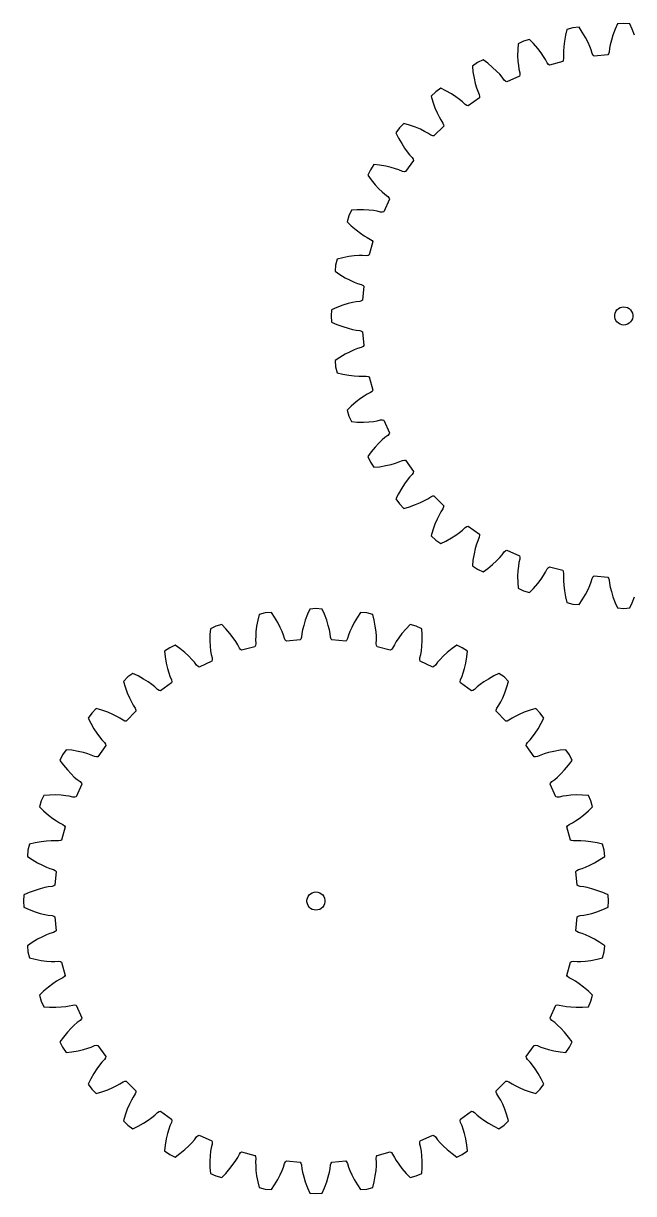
# Model space of a CAD drawing. Extents: x 0 to 199, y 0 to 194.
# Drawn here: x 0 to 100.9, y 0 to 193.5 of the extents above; entities that cross this region are included whole.
import ezdxf

# ---------------------------------------------------------------- set-up
doc = ezdxf.new("R2010")
doc.units = 0

msp = doc.modelspace()

# ---------------------------------------------------------------- linework, layer by layer
for p, q in [((99.27, 193.53), (98.25, 193.44)), ((100.29, 193.44), (99.27, 193.53)), ((89.65, 191.61), (89.46, 190.58)), ((89.87, 192.53), (89.65, 191.61)), ((90.86, 192.8), (89.87, 192.53)), ((91.89, 192.89), (90.86, 192.8)), ((92.41, 192.1), (91.89, 192.89)), ((92.94, 191.2), (92.41, 192.1)), ((97.49, 191.6), (97.23, 190.74)), ((97.86, 192.58), (97.49, 191.6)), ((98.25, 193.44), (97.86, 192.58)), ((100.67, 192.58), (100.29, 193.44)), ((101.04, 191.6), (100.67, 192.58)), ((81.79, 190.18), (81.73, 189.24)), ((82.72, 190.61), (81.79, 190.18)), ((83.71, 190.88), (82.72, 190.61)), ((84.36, 190.2), (83.71, 190.88)), ((85.04, 189.4), (84.36, 190.2)), ((89.34, 189.69), (89.29, 188.94)), ((89.46, 190.58), (89.34, 189.69)), ((93.36, 190.4), (92.94, 191.2)), ((93.66, 189.71), (93.36, 190.4)), ((93.87, 189.15), (93.66, 189.71)), ((97.05, 190.01), (96.94, 189.42)), ((97.23, 190.74), (97.05, 190.01)), ((81.73, 189.24), (81.72, 188.19)), ((81.72, 188.19), (81.76, 187.29)), ((85.59, 188.69), (85.04, 189.4)), ((86.01, 188.06), (85.59, 188.69)), ((86.31, 187.54), (86.01, 188.06)), ((89.29, 188.94), (89.29, 188.34)), ((89.29, 188.34), (89.32, 187.72)), ((94.05, 188.56), (93.87, 189.15)), ((94.2, 188.26), (94.05, 188.56)), ((94.36, 188.13), (94.2, 188.26)), ((96.63, 188.32), (94.36, 188.13)), ((96.76, 188.48), (96.63, 188.32)), ((96.86, 188.8), (96.76, 188.48)), ((96.94, 189.42), (96.86, 188.8)), ((75.07, 187.05), (74.24, 186.46)), ((74.24, 186.46), (74.34, 185.52)), ((76, 187.48), (75.07, 187.05)), ((76.77, 186.93), (76, 187.48)), ((77.58, 186.26), (76.77, 186.93)), ((78.24, 185.65), (77.58, 186.26)), ((81.76, 187.29), (81.84, 186.55)), ((81.84, 186.55), (81.94, 185.95)), ((81.94, 185.95), (82.07, 185.35)), ((86.6, 186.99), (86.31, 187.54)), ((86.8, 186.73), (86.6, 186.99)), ((86.98, 186.62), (86.8, 186.73)), ((89.17, 187.21), (86.98, 186.62)), ((89.28, 187.39), (89.17, 187.21)), ((89.32, 187.72), (89.28, 187.39)), ((74.34, 185.52), (74.51, 184.49)), ((74.51, 184.49), (74.71, 183.61)), ((78.76, 185.11), (78.24, 185.65)), ((79.15, 184.65), (78.76, 185.11)), ((79.52, 184.16), (79.15, 184.65)), ((79.77, 183.93), (79.52, 184.16)), ((79.96, 183.86), (79.77, 183.93)), ((82.02, 184.82), (79.96, 183.86)), ((82.09, 185.02), (82.02, 184.82)), ((82.07, 185.35), (82.09, 185.02)), ((68.17, 182.21), (67.44, 181.49)), ((69.01, 182.8), (68.17, 182.21)), ((69.86, 182.38), (69.01, 182.8)), ((70.77, 181.87), (69.86, 182.38)), ((74.71, 183.61), (74.92, 182.89)), ((74.92, 182.89), (75.12, 182.32)), ((75.12, 182.32), (75.35, 181.75)), ((67.44, 181.49), (67.7, 180.58)), ((67.7, 180.58), (68.05, 179.59)), ((71.52, 181.38), (70.77, 181.87)), ((72.13, 180.94), (71.52, 181.38)), ((72.6, 180.56), (72.13, 180.94)), ((73.05, 180.14), (72.6, 180.56)), ((73.33, 179.95), (73.05, 180.14)), ((75.4, 181.22), (73.53, 179.92)), ((75.35, 181.75), (75.43, 181.43)), ((75.43, 181.43), (75.4, 181.22)), ((68.05, 179.59), (68.4, 178.76)), ((68.4, 178.76), (68.73, 178.09)), ((68.73, 178.09), (69.03, 177.56)), ((73.53, 179.92), (73.33, 179.95)), ((62.2, 176.25), (61.61, 175.41)), ((62.93, 176.97), (62.2, 176.25)), ((63.84, 176.71), (62.93, 176.97)), ((64.82, 176.36), (63.84, 176.71)), ((65.65, 176.02), (64.82, 176.36)), ((69.5, 176.53), (67.89, 174.92)), ((69.03, 177.56), (69.36, 177.05)), ((69.36, 177.05), (69.49, 176.74)), ((69.49, 176.74), (69.5, 176.53)), ((61.61, 175.41), (62.03, 174.56)), ((62.03, 174.56), (62.55, 173.65)), ((66.33, 175.68), (65.65, 176.02)), ((66.85, 175.39), (66.33, 175.68)), ((67.37, 175.05), (66.85, 175.39)), ((67.68, 174.92), (67.37, 175.05)), ((67.89, 174.92), (67.68, 174.92)), ((62.55, 173.65), (63.03, 172.89)), ((63.03, 172.89), (63.48, 172.29)), ((63.48, 172.29), (63.86, 171.82)), ((64.5, 170.88), (63.19, 169.02)), ((63.86, 171.82), (64.28, 171.37)), ((64.28, 171.37), (64.46, 171.09)), ((64.46, 171.09), (64.5, 170.88)), ((57.37, 169.34), (56.93, 168.41)), ((56.93, 168.41), (57.49, 167.65)), ((57.95, 170.18), (57.37, 169.34)), ((58.89, 170.08), (57.95, 170.18)), ((59.93, 169.91), (58.89, 170.08)), ((60.8, 169.71), (59.93, 169.91)), ((61.52, 169.5), (60.8, 169.71)), ((62.09, 169.3), (61.52, 169.5)), ((62.66, 169.06), (62.09, 169.3)), ((62.99, 168.98), (62.66, 169.06)), ((63.19, 169.02), (62.99, 168.98)), ((57.49, 167.65), (58.15, 166.84)), ((58.15, 166.84), (58.76, 166.18)), ((58.76, 166.18), (59.31, 165.66)), ((59.31, 165.66), (59.77, 165.27)), ((59.77, 165.27), (60.26, 164.89)), ((60.26, 164.89), (60.49, 164.65)), ((60.49, 164.65), (60.56, 164.46)), ((54.23, 162.63), (53.8, 161.7)), ((55.18, 162.69), (54.23, 162.63)), ((56.22, 162.7), (55.18, 162.69)), ((57.12, 162.66), (56.22, 162.7)), ((57.87, 162.58), (57.12, 162.66)), ((58.47, 162.48), (57.87, 162.58)), ((60.56, 164.46), (59.6, 162.39)), ((53.8, 161.7), (53.54, 160.71)), ((53.54, 160.71), (54.22, 160.05)), ((59.07, 162.34), (58.47, 162.48)), ((59.4, 162.32), (59.07, 162.34)), ((59.6, 162.39), (59.4, 162.32)), ((54.22, 160.05), (55.01, 159.37)), ((55.01, 159.37), (55.73, 158.83)), ((55.73, 158.83), (56.35, 158.41)), ((56.35, 158.41), (56.87, 158.1)), ((56.87, 158.1), (57.42, 157.82)), ((57.79, 157.44), (57.2, 155.24)), ((57.42, 157.82), (57.69, 157.62)), ((57.69, 157.62), (57.79, 157.44)), ((53.83, 154.96), (52.8, 154.77)), ((54.72, 155.07), (53.83, 154.96)), ((55.47, 155.12), (54.72, 155.07)), ((56.08, 155.13), (55.47, 155.12)), ((56.69, 155.1), (56.08, 155.13)), ((57.02, 155.14), (56.69, 155.1)), ((57.2, 155.24), (57.02, 155.14)), ((51.62, 153.55), (51.53, 152.53)), ((51.88, 154.54), (51.62, 153.55)), ((52.8, 154.77), (51.88, 154.54)), ((51.53, 152.53), (52.32, 152)), ((52.32, 152), (53.22, 151.47)), ((53.22, 151.47), (54.01, 151.06)), ((54.01, 151.06), (54.7, 150.76)), ((54.7, 150.76), (55.27, 150.54)), ((55.27, 150.54), (55.86, 150.36)), ((55.86, 150.36), (56.16, 150.21)), ((56.29, 150.05), (56.09, 147.78)), ((56.16, 150.21), (56.29, 150.05)), ((53.68, 147.19), (52.82, 146.92)), ((54.41, 147.37), (53.68, 147.19)), ((55, 147.48), (54.41, 147.37)), ((55.61, 147.56), (55, 147.48)), ((55.93, 147.65), (55.61, 147.56)), ((56.09, 147.78), (55.93, 147.65)), ((50.97, 146.17), (50.88, 145.15)), ((50.88, 145.15), (50.97, 144.13)), ((51.84, 146.55), (50.97, 146.17)), ((52.82, 146.92), (51.84, 146.55)), ((97.77, 145.31), (97.84, 145.61)), ((97.77, 144.99), (97.77, 145.31)), ((97.84, 145.61), (97.97, 145.9)), ((97.97, 145.9), (98.15, 146.15)), ((98.15, 146.15), (98.38, 146.36)), ((98.38, 146.36), (98.66, 146.52)), ((98.66, 146.52), (98.95, 146.62)), ((98.95, 146.62), (99.27, 146.65)), ((99.27, 146.65), (99.58, 146.62)), ((99.58, 146.62), (99.88, 146.52)), ((99.88, 146.52), (100.15, 146.36)), ((100.15, 146.36), (100.38, 146.15)), ((100.38, 146.15), (100.57, 145.9)), ((100.57, 145.9), (100.69, 145.61)), ((100.69, 145.61), (100.76, 145.31)), ((100.76, 145.31), (100.76, 144.99)), ((50.97, 144.13), (51.84, 143.74)), ((51.84, 143.74), (52.82, 143.38)), ((52.82, 143.38), (53.68, 143.11)), ((97.84, 144.69), (97.77, 144.99)), ((97.97, 144.4), (97.84, 144.69)), ((98.15, 144.15), (97.97, 144.4)), ((98.38, 143.94), (98.15, 144.15)), ((98.66, 143.78), (98.38, 143.94)), ((98.95, 143.68), (98.66, 143.78)), ((99.27, 143.65), (98.95, 143.68)), ((99.58, 143.68), (99.27, 143.65)), ((99.88, 143.78), (99.58, 143.68)), ((100.15, 143.94), (99.88, 143.78)), ((100.38, 144.15), (100.15, 143.94)), ((100.57, 144.4), (100.38, 144.15)), ((100.69, 144.69), (100.57, 144.4)), ((100.76, 144.99), (100.69, 144.69)), ((53.68, 143.11), (54.41, 142.93)), ((54.41, 142.93), (55, 142.82)), ((55, 142.82), (55.61, 142.74)), ((55.61, 142.74), (55.93, 142.65)), ((55.93, 142.65), (56.09, 142.51)), ((56.09, 142.51), (56.29, 140.25)), ((54.7, 139.54), (54.01, 139.24)), ((55.27, 139.76), (54.7, 139.54)), ((55.86, 139.94), (55.27, 139.76)), ((56.16, 140.09), (55.86, 139.94)), ((56.29, 140.25), (56.16, 140.09)), ((52.32, 138.3), (51.53, 137.77)), ((51.53, 137.77), (51.62, 136.75)), ((53.22, 138.83), (52.32, 138.3)), ((54.01, 139.24), (53.22, 138.83)), ((51.62, 136.75), (51.88, 135.76)), ((51.88, 135.76), (52.8, 135.53)), ((52.8, 135.53), (53.83, 135.34)), ((53.83, 135.34), (54.72, 135.23)), ((54.72, 135.23), (55.47, 135.18)), ((55.47, 135.18), (56.08, 135.17)), ((56.08, 135.17), (56.69, 135.2)), ((56.69, 135.2), (57.02, 135.16)), ((57.02, 135.16), (57.2, 135.06)), ((57.2, 135.06), (57.79, 132.86)), ((56.35, 131.89), (55.73, 131.47)), ((56.87, 132.2), (56.35, 131.89)), ((57.42, 132.48), (56.87, 132.2)), ((57.69, 132.68), (57.42, 132.48)), ((57.79, 132.86), (57.69, 132.68)), ((54.22, 130.25), (53.54, 129.59)), ((55.01, 130.93), (54.22, 130.25)), ((55.73, 131.47), (55.01, 130.93)), ((53.54, 129.59), (53.8, 128.6)), ((53.8, 128.6), (54.23, 127.67)), ((57.87, 127.72), (58.47, 127.82)), ((58.47, 127.82), (59.07, 127.96)), ((59.07, 127.96), (59.4, 127.98)), ((59.4, 127.98), (59.6, 127.91)), ((59.6, 127.91), (60.56, 125.84)), ((54.23, 127.67), (55.18, 127.61)), ((55.18, 127.61), (56.22, 127.6)), ((56.22, 127.6), (57.12, 127.64)), ((57.12, 127.64), (57.87, 127.72)), ((60.56, 125.84), (60.49, 125.65)), ((58.76, 124.12), (58.15, 123.46)), ((59.31, 124.64), (58.76, 124.12)), ((59.77, 125.03), (59.31, 124.64)), ((60.26, 125.4), (59.77, 125.03)), ((60.49, 125.65), (60.26, 125.4)), ((57.49, 122.65), (56.93, 121.89)), ((58.15, 123.46), (57.49, 122.65)), ((56.93, 121.89), (57.37, 120.96)), ((57.37, 120.96), (57.95, 120.12)), ((57.95, 120.12), (58.89, 120.22)), ((58.89, 120.22), (59.93, 120.39)), ((59.93, 120.39), (60.8, 120.59)), ((60.8, 120.59), (61.52, 120.8)), ((61.52, 120.8), (62.09, 121)), ((62.09, 121), (62.66, 121.24)), ((62.66, 121.24), (62.99, 121.32)), ((62.99, 121.32), (63.19, 121.28)), ((63.19, 121.28), (64.5, 119.42)), ((63.86, 118.48), (63.48, 118.01)), ((64.28, 118.93), (63.86, 118.48)), ((64.46, 119.21), (64.28, 118.93)), ((64.5, 119.42), (64.46, 119.21)), ((62.55, 116.65), (62.03, 115.74)), ((63.03, 117.4), (62.55, 116.65)), ((63.48, 118.01), (63.03, 117.4)), ((62.03, 115.74), (61.61, 114.89)), ((61.61, 114.89), (62.2, 114.05)), ((64.82, 113.94), (65.65, 114.28)), ((65.65, 114.28), (66.33, 114.61)), ((66.33, 114.61), (66.85, 114.91)), ((66.85, 114.91), (67.37, 115.25)), ((67.37, 115.25), (67.68, 115.38)), ((67.68, 115.38), (67.89, 115.38)), ((67.89, 115.38), (69.5, 113.77)), ((62.2, 114.05), (62.93, 113.32)), ((62.93, 113.32), (63.84, 113.59)), ((63.84, 113.59), (64.82, 113.94)), ((69.03, 112.74), (68.73, 112.21)), ((69.36, 113.25), (69.03, 112.74)), ((69.49, 113.56), (69.36, 113.25)), ((69.5, 113.77), (69.49, 113.56)), ((68.05, 110.71), (67.7, 109.72)), ((68.4, 111.53), (68.05, 110.71)), ((68.73, 112.21), (68.4, 111.53)), ((73.05, 110.16), (73.33, 110.34)), ((73.33, 110.34), (73.53, 110.38)), ((73.53, 110.38), (75.4, 109.08)), ((67.7, 109.72), (67.44, 108.81)), ((67.44, 108.81), (68.17, 108.09)), ((69.86, 107.91), (70.77, 108.43)), ((70.77, 108.43), (71.52, 108.92)), ((71.52, 108.92), (72.13, 109.36)), ((72.13, 109.36), (72.6, 109.74)), ((72.6, 109.74), (73.05, 110.16)), ((75.35, 108.55), (75.12, 107.98)), ((75.43, 108.87), (75.35, 108.55)), ((75.4, 109.08), (75.43, 108.87)), ((68.17, 108.09), (69.01, 107.5)), ((69.01, 107.5), (69.86, 107.91)), ((74.71, 106.69), (74.51, 105.81)), ((74.92, 107.41), (74.71, 106.69)), ((75.12, 107.98), (74.92, 107.41)), ((74.34, 104.78), (74.24, 103.84)), ((74.51, 105.81), (74.34, 104.78)), ((77.58, 104.04), (78.24, 104.65)), ((78.24, 104.65), (78.76, 105.19)), ((78.76, 105.19), (79.15, 105.65)), ((79.15, 105.65), (79.52, 106.14)), ((79.52, 106.14), (79.77, 106.37)), ((79.77, 106.37), (79.96, 106.44)), ((79.96, 106.44), (82.02, 105.48)), ((82.07, 104.95), (81.94, 104.35)), ((82.02, 105.48), (82.09, 105.28)), ((82.09, 105.28), (82.07, 104.95)), ((74.24, 103.84), (75.07, 103.25)), ((75.07, 103.25), (76, 102.82)), ((76, 102.82), (76.77, 103.37)), ((76.77, 103.37), (77.58, 104.04)), ((81.76, 103), (81.72, 102.11)), ((81.84, 103.75), (81.76, 103)), ((81.94, 104.35), (81.84, 103.75)), ((86.01, 102.24), (86.31, 102.76)), ((86.31, 102.76), (86.6, 103.3)), ((86.6, 103.3), (86.8, 103.57)), ((86.8, 103.57), (86.98, 103.68)), ((86.98, 103.68), (89.17, 103.09)), ((89.17, 103.09), (89.28, 102.91)), ((89.28, 102.91), (89.32, 102.57)), ((89.32, 102.57), (89.29, 101.96)), ((81.72, 102.11), (81.73, 101.06)), ((81.73, 101.06), (81.79, 100.12)), ((84.36, 100.1), (85.04, 100.9)), ((85.04, 100.9), (85.59, 101.61)), ((85.59, 101.61), (86.01, 102.24)), ((89.29, 101.96), (89.29, 101.35)), ((89.29, 101.35), (89.34, 100.6)), ((93.66, 100.58), (93.87, 101.15)), ((93.87, 101.15), (94.05, 101.74)), ((94.05, 101.74), (94.2, 102.04)), ((94.2, 102.04), (94.36, 102.17)), ((94.36, 102.17), (96.63, 101.97)), ((96.63, 101.97), (96.76, 101.81)), ((96.76, 101.81), (96.86, 101.49)), ((96.86, 101.49), (96.94, 100.88)), ((96.94, 100.88), (97.05, 100.29)), ((81.79, 100.12), (82.72, 99.68)), ((82.72, 99.68), (83.71, 99.42)), ((83.71, 99.42), (84.36, 100.1)), ((89.34, 100.6), (89.46, 99.71)), ((89.46, 99.71), (89.65, 98.69)), ((92.41, 98.2), (92.94, 99.1)), ((92.94, 99.1), (93.36, 99.9)), ((93.36, 99.9), (93.66, 100.58)), ((97.05, 100.29), (97.23, 99.56)), ((97.23, 99.56), (97.49, 98.7)), ((89.65, 98.69), (89.87, 97.77)), ((89.87, 97.77), (90.86, 97.5)), ((90.86, 97.5), (91.89, 97.41)), ((91.89, 97.41), (92.41, 98.2)), ((97.49, 98.7), (97.86, 97.72)), ((97.86, 97.72), (98.25, 96.86)), ((98.25, 96.86), (99.27, 96.77)), ((99.27, 96.77), (100.29, 96.86)), ((100.29, 96.86), (100.67, 97.72)), ((100.67, 97.72), (101.04, 98.7)), ((38.76, 94.85), (38.57, 93.82)), ((38.99, 95.77), (38.76, 94.85)), ((39.98, 96.03), (38.99, 95.77)), ((41, 96.12), (39.98, 96.03)), ((41.53, 95.33), (41, 96.12)), ((42.06, 94.43), (41.53, 95.33)), ((46.61, 94.83), (46.35, 93.97)), ((46.98, 95.81), (46.61, 94.83)), ((47.36, 96.68), (46.98, 95.81)), ((48.38, 96.77), (47.36, 96.68)), ((49.4, 96.68), (48.38, 96.77)), ((49.79, 95.81), (49.4, 96.68)), ((50.15, 94.83), (49.79, 95.81)), ((50.42, 93.97), (50.15, 94.83)), ((55.24, 95.33), (54.7, 94.43)), ((55.76, 96.12), (55.24, 95.33)), ((56.78, 96.03), (55.76, 96.12)), ((57.77, 95.77), (56.78, 96.03)), ((58, 94.85), (57.77, 95.77)), ((58.19, 93.82), (58, 94.85)), ((30.91, 93.42), (30.84, 92.47)), ((31.84, 93.85), (30.91, 93.42)), ((32.83, 94.11), (31.84, 93.85)), ((33.48, 93.43), (32.83, 94.11)), ((34.16, 92.64), (33.48, 93.43)), ((38.46, 92.93), (38.41, 92.18)), ((38.57, 93.82), (38.46, 92.93)), ((42.47, 93.64), (42.06, 94.43)), ((42.78, 92.95), (42.47, 93.64)), ((42.99, 92.38), (42.78, 92.95)), ((46.17, 93.24), (46.05, 92.65)), ((46.35, 93.97), (46.17, 93.24)), ((50.6, 93.24), (50.42, 93.97)), ((50.71, 92.65), (50.6, 93.24)), ((53.99, 92.95), (53.78, 92.38)), ((54.29, 93.64), (53.99, 92.95)), ((54.7, 94.43), (54.29, 93.64)), ((58.31, 92.93), (58.19, 93.82)), ((58.36, 92.18), (58.31, 92.93)), ((63.28, 93.43), (62.6, 92.64)), ((63.94, 94.11), (63.28, 93.43)), ((64.93, 93.85), (63.94, 94.11)), ((65.86, 93.42), (64.93, 93.85)), ((65.92, 92.47), (65.86, 93.42)), ((30.84, 92.47), (30.83, 91.42)), ((30.83, 91.42), (30.88, 90.53)), ((34.7, 91.92), (34.16, 92.64)), ((35.12, 91.3), (34.7, 91.92)), ((35.43, 90.78), (35.12, 91.3)), ((38.41, 92.18), (38.4, 91.57)), ((38.4, 91.57), (38.43, 90.96)), ((43.17, 91.79), (42.99, 92.38)), ((43.32, 91.49), (43.17, 91.79)), ((43.48, 91.36), (43.32, 91.49)), ((45.75, 91.56), (43.48, 91.36)), ((45.88, 91.72), (45.75, 91.56)), ((45.98, 92.04), (45.88, 91.72)), ((46.05, 92.65), (45.98, 92.04)), ((50.79, 92.04), (50.71, 92.65)), ((50.88, 91.72), (50.79, 92.04)), ((51.02, 91.56), (50.88, 91.72)), ((53.29, 91.36), (51.02, 91.56)), ((53.44, 91.49), (53.29, 91.36)), ((53.59, 91.79), (53.44, 91.49)), ((53.78, 92.38), (53.59, 91.79)), ((58.33, 90.96), (58.36, 91.57)), ((58.36, 91.57), (58.36, 92.18)), ((61.64, 91.3), (61.34, 90.78)), ((62.06, 91.92), (61.64, 91.3)), ((62.6, 92.64), (62.06, 91.92)), ((65.89, 90.53), (65.93, 91.42)), ((65.93, 91.42), (65.92, 92.47)), ((24.19, 90.28), (23.35, 89.7)), ((23.35, 89.7), (23.45, 88.75)), ((25.12, 90.72), (24.19, 90.28)), ((25.89, 90.16), (25.12, 90.72)), ((26.69, 89.49), (25.89, 90.16)), ((27.35, 88.88), (26.69, 89.49)), ((30.88, 90.53), (30.96, 89.78)), ((30.96, 89.78), (31.06, 89.18)), ((31.06, 89.18), (31.19, 88.58)), ((35.71, 90.23), (35.43, 90.78)), ((35.91, 89.96), (35.71, 90.23)), ((36.09, 89.86), (35.91, 89.96)), ((38.29, 90.44), (36.09, 89.86)), ((38.39, 90.63), (38.29, 90.44)), ((38.43, 90.96), (38.39, 90.63)), ((58.37, 90.63), (58.33, 90.96)), ((58.47, 90.44), (58.37, 90.63)), ((60.67, 89.86), (58.47, 90.44)), ((60.85, 89.96), (60.67, 89.86)), ((61.05, 90.23), (60.85, 89.96)), ((61.34, 90.78), (61.05, 90.23)), ((65.57, 88.58), (65.71, 89.18)), ((65.71, 89.18), (65.81, 89.78)), ((65.81, 89.78), (65.89, 90.53)), ((70.07, 89.49), (69.41, 88.88)), ((70.88, 90.16), (70.07, 89.49)), ((71.65, 90.72), (70.88, 90.16)), ((72.57, 90.28), (71.65, 90.72)), ((73.41, 89.7), (72.57, 90.28)), ((73.31, 88.75), (73.41, 89.7)), ((23.45, 88.75), (23.62, 87.72)), ((23.62, 87.72), (23.82, 86.85)), ((27.87, 88.34), (27.35, 88.88)), ((28.27, 87.88), (27.87, 88.34)), ((28.64, 87.39), (28.27, 87.88)), ((28.88, 87.16), (28.64, 87.39)), ((29.08, 87.09), (28.88, 87.16)), ((31.14, 88.05), (29.08, 87.09)), ((31.21, 88.25), (31.14, 88.05)), ((31.19, 88.58), (31.21, 88.25)), ((65.56, 88.25), (65.57, 88.58)), ((65.63, 88.05), (65.56, 88.25)), ((67.69, 87.09), (65.63, 88.05)), ((67.88, 87.16), (67.69, 87.09)), ((68.13, 87.39), (67.88, 87.16)), ((68.5, 87.88), (68.13, 87.39)), ((68.89, 88.34), (68.5, 87.88)), ((69.41, 88.88), (68.89, 88.34)), ((72.94, 86.85), (73.14, 87.72)), ((73.14, 87.72), (73.31, 88.75)), ((17.28, 85.45), (16.56, 84.72)), ((18.12, 86.03), (17.28, 85.45)), ((18.97, 85.62), (18.12, 86.03)), ((19.88, 85.1), (18.97, 85.62)), ((23.82, 86.85), (24.03, 86.13)), ((24.03, 86.13), (24.23, 85.55)), ((24.23, 85.55), (24.47, 84.99)), ((72.29, 84.99), (72.53, 85.55)), ((72.53, 85.55), (72.73, 86.13)), ((72.73, 86.13), (72.94, 86.85)), ((77.79, 85.62), (76.88, 85.1)), ((78.64, 86.03), (77.79, 85.62)), ((79.48, 85.45), (78.64, 86.03)), ((80.21, 84.72), (79.48, 85.45)), ((16.56, 84.72), (16.82, 83.81)), ((16.82, 83.81), (17.17, 82.83)), ((20.64, 84.62), (19.88, 85.1)), ((21.25, 84.17), (20.64, 84.62)), ((21.71, 83.79), (21.25, 84.17)), ((22.16, 83.37), (21.71, 83.79)), ((22.44, 83.19), (22.16, 83.37)), ((24.51, 84.46), (22.65, 83.15)), ((24.47, 84.99), (24.55, 84.66)), ((24.55, 84.66), (24.51, 84.46)), ((72.22, 84.66), (72.29, 84.99)), ((72.25, 84.46), (72.22, 84.66)), ((74.12, 83.15), (72.25, 84.46)), ((74.6, 83.37), (74.32, 83.19)), ((75.05, 83.79), (74.6, 83.37)), ((75.52, 84.17), (75.05, 83.79)), ((76.13, 84.62), (75.52, 84.17)), ((76.88, 85.1), (76.13, 84.62)), ((79.6, 82.83), (79.95, 83.81)), ((79.95, 83.81), (80.21, 84.72)), ((17.17, 82.83), (17.52, 82)), ((17.52, 82), (17.85, 81.32)), ((17.85, 81.32), (18.15, 80.8)), ((22.65, 83.15), (22.44, 83.19)), ((74.32, 83.19), (74.12, 83.15)), ((78.62, 80.8), (78.92, 81.32)), ((78.92, 81.32), (79.25, 82)), ((79.25, 82), (79.6, 82.83)), ((11.32, 79.48), (10.73, 78.64)), ((12.04, 80.21), (11.32, 79.48)), ((12.95, 79.95), (12.04, 80.21)), ((13.94, 79.6), (12.95, 79.95)), ((14.77, 79.25), (13.94, 79.6)), ((18.61, 79.76), (17, 78.15)), ((18.15, 80.8), (18.48, 80.28)), ((18.48, 80.28), (18.61, 79.97)), ((18.61, 79.97), (18.61, 79.76)), ((78.15, 79.97), (78.29, 80.28)), ((78.15, 79.76), (78.15, 79.97)), ((79.76, 78.15), (78.15, 79.76)), ((78.29, 80.28), (78.62, 80.8)), ((82.83, 79.6), (82, 79.25)), ((83.81, 79.95), (82.83, 79.6)), ((84.72, 80.21), (83.81, 79.95)), ((85.45, 79.48), (84.72, 80.21)), ((86.03, 78.64), (85.45, 79.48)), ((10.73, 78.64), (11.15, 77.79)), ((11.15, 77.79), (11.66, 76.88)), ((15.44, 78.92), (14.77, 79.25)), ((15.97, 78.62), (15.44, 78.92)), ((16.49, 78.29), (15.97, 78.62)), ((16.79, 78.15), (16.49, 78.29)), ((17, 78.15), (16.79, 78.15)), ((79.97, 78.15), (79.76, 78.15)), ((80.28, 78.29), (79.97, 78.15)), ((80.8, 78.62), (80.28, 78.29)), ((81.32, 78.92), (80.8, 78.62)), ((82, 79.25), (81.32, 78.92)), ((85.1, 76.88), (85.62, 77.79)), ((85.62, 77.79), (86.03, 78.64)), ((11.66, 76.88), (12.15, 76.13)), ((12.15, 76.13), (12.59, 75.52)), ((12.59, 75.52), (12.98, 75.05)), ((83.79, 75.05), (84.17, 75.52)), ((84.17, 75.52), (84.62, 76.13)), ((84.62, 76.13), (85.1, 76.88)), ((13.62, 74.12), (12.31, 72.25)), ((12.98, 75.05), (13.39, 74.6)), ((13.39, 74.6), (13.58, 74.32)), ((13.58, 74.32), (13.62, 74.12)), ((83.15, 74.12), (83.19, 74.32)), ((84.46, 72.25), (83.15, 74.12)), ((83.19, 74.32), (83.37, 74.6)), ((83.37, 74.6), (83.79, 75.05)), ((6.48, 72.57), (6.05, 71.65)), ((6.05, 71.65), (6.61, 70.88)), ((7.07, 73.41), (6.48, 72.57)), ((8.01, 73.31), (7.07, 73.41)), ((9.04, 73.14), (8.01, 73.31)), ((9.92, 72.94), (9.04, 73.14)), ((10.64, 72.73), (9.92, 72.94)), ((11.21, 72.53), (10.64, 72.73)), ((11.78, 72.29), (11.21, 72.53)), ((12.1, 72.22), (11.78, 72.29)), ((12.31, 72.25), (12.1, 72.22)), ((84.66, 72.22), (84.46, 72.25)), ((84.99, 72.29), (84.66, 72.22)), ((85.55, 72.53), (84.99, 72.29)), ((86.13, 72.73), (85.55, 72.53)), ((86.85, 72.94), (86.13, 72.73)), ((87.72, 73.14), (86.85, 72.94)), ((88.75, 73.31), (87.72, 73.14)), ((89.7, 73.41), (88.75, 73.31)), ((90.28, 72.57), (89.7, 73.41)), ((90.16, 70.88), (90.72, 71.65)), ((90.72, 71.65), (90.28, 72.57)), ((6.61, 70.88), (7.27, 70.07)), ((7.27, 70.07), (7.88, 69.41)), ((88.88, 69.41), (89.49, 70.07)), ((89.49, 70.07), (90.16, 70.88)), ((7.88, 69.41), (8.42, 68.89)), ((8.42, 68.89), (8.88, 68.5)), ((8.88, 68.5), (9.37, 68.13)), ((9.37, 68.13), (9.6, 67.88)), ((9.6, 67.88), (9.68, 67.69)), ((87.09, 67.69), (87.16, 67.88)), ((87.16, 67.88), (87.39, 68.13)), ((87.39, 68.13), (87.88, 68.5)), ((87.88, 68.5), (88.34, 68.89)), ((88.34, 68.89), (88.88, 69.41)), ((3.35, 65.86), (2.92, 64.93)), ((4.3, 65.92), (3.35, 65.86)), ((5.34, 65.93), (4.3, 65.92)), ((6.24, 65.89), (5.34, 65.93)), ((6.99, 65.81), (6.24, 65.89)), ((7.58, 65.71), (6.99, 65.81)), ((9.68, 67.69), (8.71, 65.63)), ((88.05, 65.63), (87.09, 67.69)), ((89.78, 65.81), (89.18, 65.71)), ((90.53, 65.89), (89.78, 65.81)), ((91.42, 65.93), (90.53, 65.89)), ((92.47, 65.92), (91.42, 65.93)), ((93.42, 65.86), (92.47, 65.92)), ((93.85, 64.93), (93.42, 65.86)), ((2.92, 64.93), (2.65, 63.94)), ((2.65, 63.94), (3.34, 63.28)), ((8.18, 65.57), (7.58, 65.71)), ((8.52, 65.56), (8.18, 65.57)), ((8.71, 65.63), (8.52, 65.56)), ((88.25, 65.56), (88.05, 65.63)), ((88.58, 65.57), (88.25, 65.56)), ((89.18, 65.71), (88.58, 65.57)), ((93.43, 63.28), (94.11, 63.94)), ((94.11, 63.94), (93.85, 64.93)), ((3.34, 63.28), (4.13, 62.6)), ((4.13, 62.6), (4.85, 62.06)), ((4.85, 62.06), (5.47, 61.64)), ((91.3, 61.64), (91.92, 62.06)), ((91.92, 62.06), (92.64, 62.6)), ((92.64, 62.6), (93.43, 63.28)), ((5.47, 61.64), (5.99, 61.34)), ((5.99, 61.34), (6.54, 61.05)), ((6.91, 60.67), (6.32, 58.47)), ((6.54, 61.05), (6.81, 60.85)), ((6.81, 60.85), (6.91, 60.67)), ((89.86, 60.67), (89.96, 60.85)), ((90.44, 58.47), (89.86, 60.67)), ((89.96, 60.85), (90.23, 61.05)), ((90.23, 61.05), (90.78, 61.34)), ((90.78, 61.34), (91.3, 61.64)), ((2.95, 58.19), (1.92, 58)), ((3.84, 58.31), (2.95, 58.19)), ((4.59, 58.36), (3.84, 58.31)), ((5.19, 58.36), (4.59, 58.36)), ((5.81, 58.33), (5.19, 58.36)), ((6.14, 58.37), (5.81, 58.33)), ((6.32, 58.47), (6.14, 58.37)), ((90.63, 58.37), (90.44, 58.47)), ((90.96, 58.33), (90.63, 58.37)), ((91.57, 58.36), (90.96, 58.33)), ((92.18, 58.36), (91.57, 58.36)), ((92.93, 58.31), (92.18, 58.36)), ((93.82, 58.19), (92.93, 58.31)), ((94.85, 58), (93.82, 58.19)), ((0.74, 56.78), (0.65, 55.76)), ((1, 57.77), (0.74, 56.78)), ((1.92, 58), (1, 57.77)), ((95.77, 57.77), (94.85, 58)), ((96.03, 56.78), (95.77, 57.77)), ((96.12, 55.76), (96.03, 56.78)), ((0.65, 55.76), (1.43, 55.24)), ((1.43, 55.24), (2.33, 54.7)), ((2.33, 54.7), (3.13, 54.29)), ((3.13, 54.29), (3.82, 53.99)), ((92.95, 53.99), (93.64, 54.29)), ((93.64, 54.29), (94.43, 54.7)), ((94.43, 54.7), (95.33, 55.24)), ((95.33, 55.24), (96.12, 55.76)), ((3.82, 53.99), (4.38, 53.78)), ((4.38, 53.78), (4.97, 53.59)), ((4.97, 53.59), (5.27, 53.44)), ((5.41, 53.29), (5.21, 51.02)), ((5.27, 53.44), (5.41, 53.29)), ((91.36, 53.29), (91.49, 53.44)), ((91.56, 51.02), (91.36, 53.29)), ((91.49, 53.44), (91.79, 53.59)), ((91.79, 53.59), (92.38, 53.78)), ((92.38, 53.78), (92.95, 53.99)), ((2.79, 50.42), (1.93, 50.15)), ((3.52, 50.6), (2.79, 50.42)), ((4.12, 50.71), (3.52, 50.6)), ((4.73, 50.79), (4.12, 50.71)), ((5.05, 50.88), (4.73, 50.79)), ((5.21, 51.02), (5.05, 50.88)), ((91.72, 50.88), (91.56, 51.02)), ((92.04, 50.79), (91.72, 50.88)), ((92.65, 50.71), (92.04, 50.79)), ((93.24, 50.6), (92.65, 50.71)), ((93.97, 50.42), (93.24, 50.6)), ((94.83, 50.15), (93.97, 50.42)), ((0.09, 49.4), (0, 48.38)), ((0.96, 49.79), (0.09, 49.4)), ((1.93, 50.15), (0.96, 49.79)), ((46.89, 48.54), (46.96, 48.85)), ((46.89, 48.23), (46.89, 48.54)), ((46.96, 48.85), (47.08, 49.13)), ((47.08, 49.13), (47.27, 49.39)), ((47.27, 49.39), (47.5, 49.6)), ((47.5, 49.6), (47.77, 49.75)), ((47.77, 49.75), (48.07, 49.85)), ((48.07, 49.85), (48.38, 49.88)), ((48.38, 49.88), (48.69, 49.85)), ((48.69, 49.85), (48.99, 49.75)), ((48.99, 49.75), (49.26, 49.6)), ((49.26, 49.6), (49.5, 49.39)), ((49.5, 49.39), (49.68, 49.13)), ((49.68, 49.13), (49.81, 48.85)), ((49.81, 48.85), (49.87, 48.54)), ((49.87, 48.54), (49.87, 48.23)), ((95.81, 49.79), (94.83, 50.15)), ((96.68, 49.4), (95.81, 49.79)), ((96.77, 48.38), (96.68, 49.4)), ((0, 48.38), (0.09, 47.36)), ((0.09, 47.36), (0.96, 46.98)), ((0.96, 46.98), (1.93, 46.61)), ((1.93, 46.61), (2.79, 46.35)), ((46.96, 47.92), (46.89, 48.23)), ((47.08, 47.63), (46.96, 47.92)), ((47.27, 47.38), (47.08, 47.63)), ((47.5, 47.17), (47.27, 47.38)), ((47.77, 47.01), (47.5, 47.17)), ((48.07, 46.92), (47.77, 47.01)), ((48.38, 46.88), (48.07, 46.92)), ((48.69, 46.92), (48.38, 46.88)), ((48.99, 47.01), (48.69, 46.92)), ((49.26, 47.17), (48.99, 47.01)), ((49.5, 47.38), (49.26, 47.17)), ((49.68, 47.63), (49.5, 47.38)), ((49.81, 47.92), (49.68, 47.63)), ((49.87, 48.23), (49.81, 47.92)), ((93.97, 46.35), (94.83, 46.61)), ((94.83, 46.61), (95.81, 46.98)), ((95.81, 46.98), (96.68, 47.36)), ((96.68, 47.36), (96.77, 48.38)), ((2.79, 46.35), (3.52, 46.17)), ((3.52, 46.17), (4.12, 46.05)), ((4.12, 46.05), (4.73, 45.98)), ((4.73, 45.98), (5.05, 45.88)), ((5.05, 45.88), (5.21, 45.75)), ((5.21, 45.75), (5.41, 43.48)), ((91.36, 43.48), (91.56, 45.75)), ((91.56, 45.75), (91.72, 45.88)), ((91.72, 45.88), (92.04, 45.98)), ((92.04, 45.98), (92.65, 46.05)), ((92.65, 46.05), (93.24, 46.17)), ((93.24, 46.17), (93.97, 46.35)), ((3.82, 42.78), (3.13, 42.47)), ((4.38, 42.99), (3.82, 42.78)), ((4.97, 43.17), (4.38, 42.99)), ((5.27, 43.32), (4.97, 43.17)), ((5.41, 43.48), (5.27, 43.32)), ((91.49, 43.32), (91.36, 43.48)), ((91.79, 43.17), (91.49, 43.32)), ((92.38, 42.99), (91.79, 43.17)), ((92.95, 42.78), (92.38, 42.99)), ((93.64, 42.47), (92.95, 42.78)), ((1.43, 41.53), (0.65, 41)), ((0.65, 41), (0.74, 39.98)), ((2.33, 42.06), (1.43, 41.53)), ((3.13, 42.47), (2.33, 42.06)), ((94.43, 42.06), (93.64, 42.47)), ((95.33, 41.53), (94.43, 42.06)), ((96.12, 41), (95.33, 41.53)), ((96.03, 39.98), (96.12, 41)), ((0.74, 39.98), (1, 38.99)), ((1, 38.99), (1.92, 38.76)), ((1.92, 38.76), (2.95, 38.57)), ((93.82, 38.57), (94.85, 38.76)), ((94.85, 38.76), (95.77, 38.99)), ((95.77, 38.99), (96.03, 39.98)), ((2.95, 38.57), (3.84, 38.46)), ((3.84, 38.46), (4.59, 38.41)), ((4.59, 38.41), (5.19, 38.4)), ((5.19, 38.4), (5.81, 38.43)), ((5.81, 38.43), (6.14, 38.39)), ((6.14, 38.39), (6.32, 38.29)), ((6.32, 38.29), (6.91, 36.09)), ((89.86, 36.09), (90.44, 38.29)), ((90.44, 38.29), (90.63, 38.39)), ((90.63, 38.39), (90.96, 38.43)), ((90.96, 38.43), (91.57, 38.4)), ((91.57, 38.4), (92.18, 38.41)), ((92.18, 38.41), (92.93, 38.46)), ((92.93, 38.46), (93.82, 38.57)), ((5.47, 35.12), (4.85, 34.7)), ((5.99, 35.43), (5.47, 35.12)), ((6.54, 35.71), (5.99, 35.43)), ((6.81, 35.91), (6.54, 35.71)), ((6.91, 36.09), (6.81, 35.91)), ((89.96, 35.91), (89.86, 36.09)), ((90.23, 35.71), (89.96, 35.91)), ((90.78, 35.43), (90.23, 35.71)), ((91.3, 35.12), (90.78, 35.43)), ((91.92, 34.7), (91.3, 35.12)), ((3.34, 33.48), (2.65, 32.83)), ((4.13, 34.16), (3.34, 33.48)), ((4.85, 34.7), (4.13, 34.16)), ((92.64, 34.16), (91.92, 34.7)), ((93.43, 33.48), (92.64, 34.16)), ((94.11, 32.83), (93.43, 33.48)), ((2.65, 32.83), (2.92, 31.84)), ((2.92, 31.84), (3.35, 30.91)), ((6.99, 30.96), (7.58, 31.06)), ((7.58, 31.06), (8.18, 31.19)), ((8.18, 31.19), (8.52, 31.21)), ((8.52, 31.21), (8.71, 31.14)), ((8.71, 31.14), (9.68, 29.08)), ((87.09, 29.08), (88.05, 31.14)), ((88.05, 31.14), (88.25, 31.21)), ((88.25, 31.21), (88.58, 31.19)), ((88.58, 31.19), (89.18, 31.06)), ((89.18, 31.06), (89.78, 30.96)), ((93.42, 30.91), (93.85, 31.84)), ((93.85, 31.84), (94.11, 32.83)), ((3.35, 30.91), (4.3, 30.84)), ((4.3, 30.84), (5.34, 30.83)), ((5.34, 30.83), (6.24, 30.88)), ((6.24, 30.88), (6.99, 30.96)), ((9.68, 29.08), (9.6, 28.88)), ((87.16, 28.88), (87.09, 29.08)), ((89.78, 30.96), (90.53, 30.88)), ((90.53, 30.88), (91.42, 30.83)), ((91.42, 30.83), (92.47, 30.84)), ((92.47, 30.84), (93.42, 30.91)), ((7.88, 27.35), (7.27, 26.69)), ((8.42, 27.87), (7.88, 27.35)), ((8.88, 28.27), (8.42, 27.87)), ((9.37, 28.64), (8.88, 28.27)), ((9.6, 28.88), (9.37, 28.64)), ((87.39, 28.64), (87.16, 28.88)), ((87.88, 28.27), (87.39, 28.64)), ((88.34, 27.87), (87.88, 28.27)), ((88.88, 27.35), (88.34, 27.87)), ((89.49, 26.69), (88.88, 27.35)), ((6.61, 25.89), (6.05, 25.12)), ((7.27, 26.69), (6.61, 25.89)), ((90.16, 25.89), (89.49, 26.69)), ((90.72, 25.12), (90.16, 25.89)), ((6.05, 25.12), (6.48, 24.19)), ((6.48, 24.19), (7.07, 23.35)), ((7.07, 23.35), (8.01, 23.45)), ((8.01, 23.45), (9.04, 23.62)), ((9.04, 23.62), (9.92, 23.82)), ((9.92, 23.82), (10.64, 24.03)), ((10.64, 24.03), (11.21, 24.23)), ((11.21, 24.23), (11.78, 24.47)), ((11.78, 24.47), (12.1, 24.55)), ((12.1, 24.55), (12.31, 24.51)), ((12.31, 24.51), (13.62, 22.65)), ((83.15, 22.65), (84.46, 24.51)), ((84.46, 24.51), (84.66, 24.55)), ((84.66, 24.55), (84.99, 24.47)), ((84.99, 24.47), (85.55, 24.23)), ((85.55, 24.23), (86.13, 24.03)), ((86.13, 24.03), (86.85, 23.82)), ((86.85, 23.82), (87.72, 23.62)), ((87.72, 23.62), (88.75, 23.45)), ((88.75, 23.45), (89.7, 23.35)), ((89.7, 23.35), (90.28, 24.19)), ((90.28, 24.19), (90.72, 25.12)), ((12.98, 21.71), (12.59, 21.25)), ((13.39, 22.16), (12.98, 21.71)), ((13.58, 22.44), (13.39, 22.16)), ((13.62, 22.65), (13.58, 22.44)), ((83.19, 22.44), (83.15, 22.65)), ((83.37, 22.16), (83.19, 22.44)), ((83.79, 21.71), (83.37, 22.16)), ((84.17, 21.25), (83.79, 21.71)), ((11.66, 19.88), (11.15, 18.97)), ((12.15, 20.64), (11.66, 19.88)), ((12.59, 21.25), (12.15, 20.64)), ((84.62, 20.64), (84.17, 21.25)), ((85.1, 19.88), (84.62, 20.64)), ((85.62, 18.97), (85.1, 19.88)), ((11.15, 18.97), (10.73, 18.12)), ((10.73, 18.12), (11.32, 17.28)), ((13.94, 17.17), (14.77, 17.52)), ((14.77, 17.52), (15.44, 17.85)), ((15.44, 17.85), (15.97, 18.15)), ((15.97, 18.15), (16.49, 18.48)), ((16.49, 18.48), (16.79, 18.61)), ((16.79, 18.61), (17, 18.61)), ((17, 18.61), (18.61, 17)), ((78.15, 17), (79.76, 18.61)), ((79.76, 18.61), (79.97, 18.61)), ((79.97, 18.61), (80.28, 18.48)), ((80.28, 18.48), (80.8, 18.15)), ((80.8, 18.15), (81.32, 17.85)), ((81.32, 17.85), (82, 17.52)), ((82, 17.52), (82.83, 17.17)), ((85.45, 17.28), (86.03, 18.12)), ((86.03, 18.12), (85.62, 18.97)), ((11.32, 17.28), (12.04, 16.56)), ((12.04, 16.56), (12.95, 16.82)), ((12.95, 16.82), (13.94, 17.17)), ((18.15, 15.97), (17.85, 15.44)), ((18.48, 16.49), (18.15, 15.97)), ((18.61, 16.79), (18.48, 16.49)), ((18.61, 17), (18.61, 16.79)), ((78.15, 16.79), (78.15, 17)), ((78.29, 16.49), (78.15, 16.79)), ((78.62, 15.97), (78.29, 16.49)), ((78.92, 15.44), (78.62, 15.97)), ((82.83, 17.17), (83.81, 16.82)), ((83.81, 16.82), (84.72, 16.56)), ((84.72, 16.56), (85.45, 17.28)), ((17.17, 13.94), (16.82, 12.95)), ((17.52, 14.77), (17.17, 13.94)), ((17.85, 15.44), (17.52, 14.77)), ((22.16, 13.39), (22.44, 13.58)), ((22.44, 13.58), (22.65, 13.62)), ((22.65, 13.62), (24.51, 12.31)), ((72.25, 12.31), (74.12, 13.62)), ((74.12, 13.62), (74.32, 13.58)), ((74.32, 13.58), (74.6, 13.39)), ((79.25, 14.77), (78.92, 15.44)), ((79.6, 13.94), (79.25, 14.77)), ((79.95, 12.95), (79.6, 13.94)), ((16.82, 12.95), (16.56, 12.04)), ((16.56, 12.04), (17.28, 11.32)), ((18.97, 11.15), (19.88, 11.66)), ((19.88, 11.66), (20.64, 12.15)), ((20.64, 12.15), (21.25, 12.59)), ((21.25, 12.59), (21.71, 12.98)), ((21.71, 12.98), (22.16, 13.39)), ((24.47, 11.78), (24.23, 11.21)), ((24.55, 12.1), (24.47, 11.78)), ((24.51, 12.31), (24.55, 12.1)), ((72.22, 12.1), (72.25, 12.31)), ((72.29, 11.78), (72.22, 12.1)), ((72.53, 11.21), (72.29, 11.78)), ((74.6, 13.39), (75.05, 12.98)), ((75.05, 12.98), (75.52, 12.59)), ((75.52, 12.59), (76.13, 12.15)), ((76.13, 12.15), (76.88, 11.66)), ((76.88, 11.66), (77.79, 11.15)), ((79.48, 11.32), (80.21, 12.04)), ((80.21, 12.04), (79.95, 12.95)), ((17.28, 11.32), (18.12, 10.73)), ((18.12, 10.73), (18.97, 11.15)), ((23.82, 9.92), (23.62, 9.04)), ((24.03, 10.64), (23.82, 9.92)), ((24.23, 11.21), (24.03, 10.64)), ((72.73, 10.64), (72.53, 11.21)), ((72.94, 9.92), (72.73, 10.64)), ((73.14, 9.04), (72.94, 9.92)), ((77.79, 11.15), (78.64, 10.73)), ((78.64, 10.73), (79.48, 11.32)), ((23.45, 8.01), (23.35, 7.07)), ((23.62, 9.04), (23.45, 8.01)), ((26.69, 7.27), (27.35, 7.88)), ((27.35, 7.88), (27.87, 8.42)), ((27.87, 8.42), (28.27, 8.88)), ((28.27, 8.88), (28.64, 9.37)), ((28.64, 9.37), (28.88, 9.6)), ((28.88, 9.6), (29.08, 9.68)), ((29.08, 9.68), (31.14, 8.71)), ((31.19, 8.18), (31.06, 7.58)), ((31.14, 8.71), (31.21, 8.52)), ((31.21, 8.52), (31.19, 8.18)), ((65.56, 8.52), (65.63, 8.71)), ((65.57, 8.18), (65.56, 8.52)), ((65.71, 7.58), (65.57, 8.18)), ((65.63, 8.71), (67.69, 9.68)), ((67.69, 9.68), (67.88, 9.6)), ((67.88, 9.6), (68.13, 9.37)), ((68.13, 9.37), (68.5, 8.88)), ((68.5, 8.88), (68.89, 8.42)), ((68.89, 8.42), (69.41, 7.88)), ((69.41, 7.88), (70.07, 7.27)), ((73.31, 8.01), (73.14, 9.04)), ((73.41, 7.07), (73.31, 8.01)), ((23.35, 7.07), (24.19, 6.48)), ((24.19, 6.48), (25.12, 6.05)), ((25.12, 6.05), (25.89, 6.61)), ((25.89, 6.61), (26.69, 7.27)), ((30.88, 6.24), (30.83, 5.34)), ((30.96, 6.99), (30.88, 6.24)), ((31.06, 7.58), (30.96, 6.99)), ((35.12, 5.47), (35.43, 5.99)), ((35.43, 5.99), (35.71, 6.54)), ((35.71, 6.54), (35.91, 6.81)), ((35.91, 6.81), (36.09, 6.91)), ((36.09, 6.91), (38.29, 6.32)), ((38.29, 6.32), (38.39, 6.14)), ((38.39, 6.14), (38.43, 5.81)), ((38.43, 5.81), (38.4, 5.19)), ((58.33, 5.81), (58.37, 6.14)), ((58.36, 5.19), (58.33, 5.81)), ((58.37, 6.14), (58.47, 6.32)), ((58.47, 6.32), (60.67, 6.91)), ((60.67, 6.91), (60.85, 6.81)), ((60.85, 6.81), (61.05, 6.54)), ((61.05, 6.54), (61.34, 5.99)), ((61.34, 5.99), (61.64, 5.47)), ((65.81, 6.99), (65.71, 7.58)), ((65.89, 6.24), (65.81, 6.99)), ((65.93, 5.34), (65.89, 6.24)), ((70.07, 7.27), (70.88, 6.61)), ((70.88, 6.61), (71.65, 6.05)), ((71.65, 6.05), (72.57, 6.48)), ((72.57, 6.48), (73.41, 7.07)), ((30.83, 5.34), (30.84, 4.3)), ((30.84, 4.3), (30.91, 3.35)), ((33.48, 3.34), (34.16, 4.13)), ((34.16, 4.13), (34.7, 4.85)), ((34.7, 4.85), (35.12, 5.47)), ((38.4, 5.19), (38.41, 4.59)), ((38.41, 4.59), (38.46, 3.84)), ((42.78, 3.82), (42.99, 4.38)), ((42.99, 4.38), (43.17, 4.97)), ((43.17, 4.97), (43.32, 5.27)), ((43.32, 5.27), (43.48, 5.41)), ((43.48, 5.41), (45.75, 5.21)), ((45.75, 5.21), (45.88, 5.05)), ((45.88, 5.05), (45.98, 4.73)), ((45.98, 4.73), (46.05, 4.12)), ((46.05, 4.12), (46.17, 3.52)), ((50.6, 3.52), (50.71, 4.12)), ((50.71, 4.12), (50.79, 4.73)), ((50.79, 4.73), (50.88, 5.05)), ((50.88, 5.05), (51.02, 5.21)), ((51.02, 5.21), (53.29, 5.41)), ((53.29, 5.41), (53.44, 5.27)), ((53.44, 5.27), (53.59, 4.97)), ((53.59, 4.97), (53.78, 4.38)), ((53.78, 4.38), (53.99, 3.82)), ((58.31, 3.84), (58.36, 4.59)), ((58.36, 4.59), (58.36, 5.19)), ((61.64, 5.47), (62.06, 4.85)), ((62.06, 4.85), (62.6, 4.13)), ((62.6, 4.13), (63.28, 3.34)), ((65.86, 3.35), (65.92, 4.3)), ((65.92, 4.3), (65.93, 5.34)), ((30.91, 3.35), (31.84, 2.92)), ((31.84, 2.92), (32.83, 2.65)), ((32.83, 2.65), (33.48, 3.34)), ((38.46, 3.84), (38.57, 2.95)), ((38.57, 2.95), (38.76, 1.92)), ((41.53, 1.43), (42.06, 2.33)), ((42.06, 2.33), (42.47, 3.13)), ((42.47, 3.13), (42.78, 3.82)), ((46.17, 3.52), (46.35, 2.79)), ((46.35, 2.79), (46.61, 1.93)), ((50.15, 1.93), (50.42, 2.79)), ((50.42, 2.79), (50.6, 3.52)), ((53.99, 3.82), (54.29, 3.13)), ((54.29, 3.13), (54.7, 2.33)), ((54.7, 2.33), (55.24, 1.43)), ((58, 1.92), (58.19, 2.95)), ((58.19, 2.95), (58.31, 3.84)), ((63.28, 3.34), (63.94, 2.65)), ((63.94, 2.65), (64.93, 2.92)), ((64.93, 2.92), (65.86, 3.35)), ((38.76, 1.92), (38.99, 1)), ((38.99, 1), (39.98, 0.74)), ((39.98, 0.74), (41, 0.65)), ((41, 0.65), (41.53, 1.43)), ((46.61, 1.93), (46.98, 0.96)), ((46.98, 0.96), (47.36, 0.09)), ((47.36, 0.09), (48.38, 0)), ((48.38, 0), (49.4, 0.09)), ((49.4, 0.09), (49.79, 0.96)), ((49.79, 0.96), (50.15, 1.93)), ((55.24, 1.43), (55.76, 0.65)), ((55.76, 0.65), (56.78, 0.74)), ((56.78, 0.74), (57.77, 1)), ((57.77, 1), (58, 1.92))]:
    msp.add_line(p, q)

doc.saveas('drawing.dxf')
